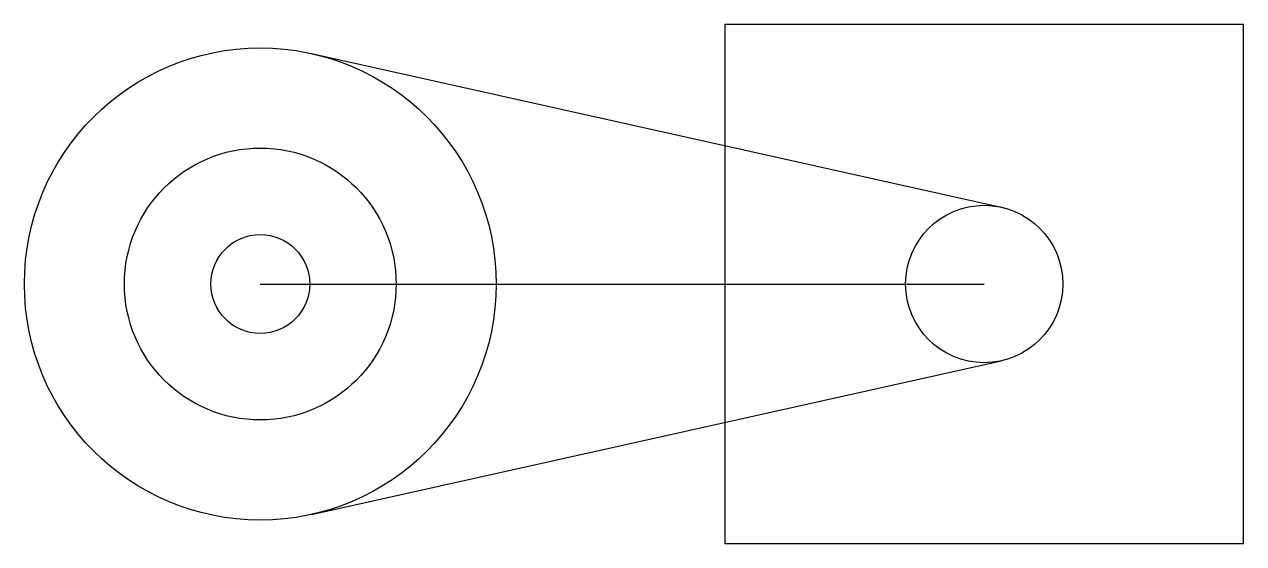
# Model space of a CAD drawing. Header units: millimetres. Extents: x -19.1 to 79.6, y -21 to 21.
import ezdxf

# ---------------------------------------------------------------- set-up
doc = ezdxf.new("R2010")
doc.units = ezdxf.units.MM

msp = doc.modelspace()

# ---------------------------------------------------------------- linework, layer by layer
at = {"layer": 'BEARING'}
msp.add_circle((0, 0), 11, dxfattribs=at)
at = {"layer": 'BELT_TANGENT'}
for p, q in [((4.149, 18.643), (59.994, 6.214)), ((4.149, -18.643), (59.994, -6.214))]:
    msp.add_line(p, q, dxfattribs=at)
at = {"layer": 'CENTRES'}
msp.add_line((0, 0), (58.612, 0), dxfattribs=at)
at = {"layer": 'MOTOR_ENVELOPE'}
for p, q in [((79.612, 21), (37.612, 21)), ((37.612, 21), (37.612, -21)), ((79.612, -21), (79.612, 21)), ((37.612, -21), (79.612, -21))]:
    msp.add_line(p, q, dxfattribs=at)
at = {"layer": 'MOTOR_PITCH'}
msp.add_circle((58.612, 0), 6.366, dxfattribs=at)
at = {"layer": 'OUTPUT_PITCH'}
msp.add_circle((0, 0), 19.099, dxfattribs=at)
at = {"layer": 'SHAFT'}
msp.add_circle((0, 0), 4, dxfattribs=at)

doc.saveas('drawing.dxf')
